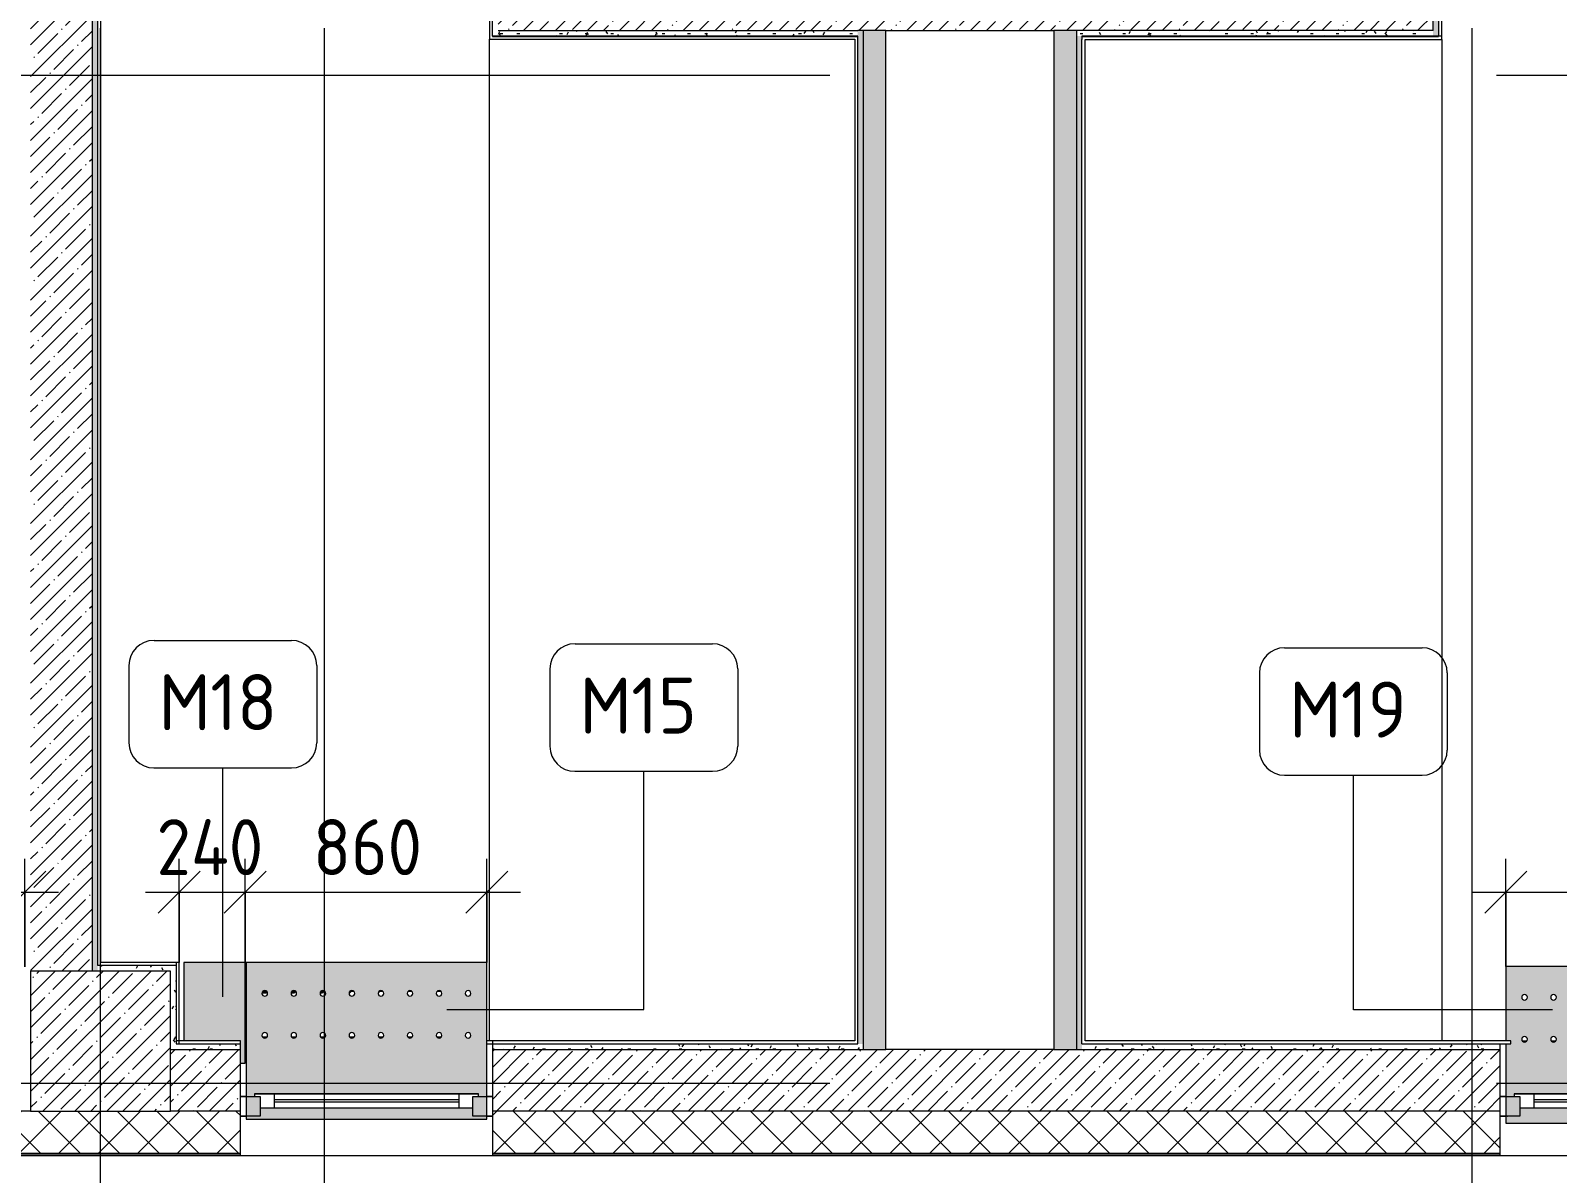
# Model space of a CAD drawing. Header units: millimetres. Extents: x -8624 to 200327, y -8553 to 29000.
# Drawn here: x 161760 to 167214, y -323 to 3760 of the extents above; entities that cross this region are included whole.
import ezdxf

# ---------------------------------------------------------------- set-up
doc = ezdxf.new("R2010")
doc.units = ezdxf.units.MM
doc.linetypes.add('Осевая', pattern=[15875, 3175, -2381.25, 7937.5, -2381.25])
for name, color, linetype, lineweight in [('A-ANNO-DIMS', 7, 'Continuous', 9), ('A-ANNO-DIMS-100', 7, 'Continuous', 9), ('A-GLAZ-2', 7, 'Continuous', 9), ('A-WALL-3', 7, 'Continuous', 9), ('A-WALL-4', 7, 'Continuous', 13), ('I-WALL-5', 7, 'Continuous', 9), ('M-EQPM-1', 7, 'Continuous', 9), ('S-COLS-2', 7, 'Continuous', 9), ('Марки для знаков', 7, 'Continuous', 9), ('Оси', 7, 'Continuous', 9), ('Оси-2', 7, 'Осевая', 9)]:
    doc.layers.add(name, color=color, linetype=linetype, lineweight=lineweight)
for name, color, linetype, lineweight, true_color in [('A-FLOR-3', 7, 'Continuous', 9, 0xaaaaaa), ('I-WALL-6', 7, 'Continuous', 9, 0x787878), ('I-WALL-7', 9, 'Continuous', 9, 0x808080), ('Знаки-2', 7, 'Continuous', 9, 0x383838), ('Знаки-3', 7, 'Continuous', 9, 0xddaaaa)]:
    doc.layers.add(name, color=color, linetype=linetype, lineweight=lineweight, true_color=true_color)
doc.styles.add('GOST Common_1', font='GOST_Common.ttf', dxfattribs={"height": 200})
doc.styles.add('ISOCPEUR_1', font='isocpeur.ttf', dxfattribs={"width": 0.9, "height": 200})
doc.dimstyles.new('ISO-2_0_0_9К_Средний_округл2', dxfattribs={"dimscale": 304.8, "dimtxt": 199.196235, "dimasz": 0.492126, "dimexe": 0.393701, "dimexo": 0, "dimgap": 0, "dimtad": 1, "dimdec": 0, "dimrnd": 10, "dimzin": 0, "dimdsep": 46, "dimtxsty": 'ISOCPEUR_1', "dimblk1": 'OBLIQUE', "dimblk2": 'OBLIQUE', "dimsah": 1, "dimcen": 0.09, "dimdle": 0.393701, "dimazin": 0, "dimtfac": 1, "dimtdec": 4, "dimtix": 1, "dimtmove": 0, "dimatfit": 3, "dimfxl": 1, "dimtvp": 1, "dimtolj": 1, "dimtzin": 0, "dimarcsym": 2})
pattern_1 = [(45, (96349.85, 0), (-57.02463, 57.02463), []), (45, (96406.87, 0), (-57.02463, 57.02463), [100.806, -20.161, 3.353, -16.808])]
pattern_2 = [(135, (96349.85, 0), (-75.43415, -75.43415), [106.68, -17.78, 3.556, -17.78]), (135, (96349.85, 75.39), (-75.43415, -75.43415), []), (50, (96349.85, 0), (127.52922, -11.15758), [13.335, -146.685]), (355, (96349.85, 0), (-24.66966, 133.74002), [10.668, -117.348]), (100.451, (96360.48, -0.93), (102.85973, 122.58178), [11.333, -124.663]), (46.184, (96349.85, 35.56), (189.75516, -29.43036), [20.002, -220.027]), (96.636, (96365.66, 33.1), (166.1822, 173.1996), [17, -186.995]), (351.184, (96349.85, 35.56), (166.18393, 173.1976), [16.002, -176.022]), (21, (96367.63, 26.67), (106.13027, -71.58603), [13.335, -146.685]), (326, (96367.63, 26.67), (43.26188, 128.93175), [10.668, -117.348]), (71.451, (96376.47, 20.7), (149.39198, 57.34505), [11.333, -124.663]), (37.5, (96349.85, 0), (2.162228, 59.188357), [3.353, -112.573, 3.353, -115.773, -117.792]), (37.5, (96349.85, 0), (2.162228, 59.188357), [-235.052, 3.353, -114.44]), (7.5, (96349.85, 0), (46.77386, 70.12615), [3.353, -64.567, 3.353, -109.906, -44.894]), (7.5, (96349.85, 0), (46.77386, 70.12615), [-181.178, 3.353, -41.542]), (327.5, (96310.2, 0), (94.91367, -4.010093), [3.353, -41.097, 3.353, -135.331, -184.023]), (327.5, (96310.2, 0), (94.91367, -4.010093), [-183.134, 3.353, -180.67]), (317.5, (96292.42, 0), (103.69057, 17.79882), [3.353, -54.432, 3.353, -88.748, -130.683]), (317.5, (96292.42, 0), (103.69057, 17.79882), [-149.885, 3.353, -127.33])]
pattern_3 = [(0, (96349.85, 0), (121.92, 30.48), [10.058, -81.382, 10.058, -81.382, -487.68]), (0, (96349.85, 0), (121.92, 30.48), [-182.88, 10.058, -172.822, 10.058, -81.382, -213.36]), (0, (96349.85, 0), (121.92, 30.48), [-457.2, 10.058, -50.902, 10.058, -142.342]), (120, (96395.57, 15.24), (-87.356454, 90.345817), [10.058, -81.382, 10.058, -81.382, -487.68]), (120, (96395.57, 15.24), (-87.356454, 90.345817), [-182.88, 10.058, -172.822, 10.058, -81.382, -213.36]), (120, (96395.57, 15.24), (-87.356454, 90.345817), [-457.2, 10.058, -50.902, 10.058, -142.342]), (240, (96410.81, 76.2), (-34.563546, -120.825817), [10.058, -81.382, 10.058, -81.382, -487.68]), (240, (96410.81, 76.2), (-34.563546, -120.825817), [-182.88, 10.058, -172.822, 10.058, -81.382, -213.36]), (240, (96410.81, 76.2), (-34.563546, -120.825817), [-457.2, 10.058, -50.902, 10.058, -142.342])]

# ---------------------------------------------------------------- blocks, each defined once
blk = doc.blocks.new('BSC_Колонна _Прямоугольная - 500х500-V182-План зашивки приборов отопления в осях 3 этажа 12-23')
at = {"layer": 'S-COLS-2'}
h = blk.add_hatch(dxfattribs=at)
h.set_pattern_fill('FP_129', color=256, style=0, pattern_type=2)
h.set_pattern_definition([(45, (-65660, -150), (-57.02463, 57.02463), []), (45, (-65602.975, -150), (-57.02463, 57.02463), [100.806, -20.161, 3.353, -16.808])])
h.paths.add_polyline_path([(-250, -250), (250, -250), (250, 250), (-250, 250), (-250, 10.1)])
for p, q in [((250, 250), (-250, 250)), ((-250, 250), (-250, -250)), ((250, -250), (250, 250)), ((-250, -250), (250, -250))]:
    blk.add_line(p, q, dxfattribs=at)
blk = doc.blocks.new('120_Окно_СКБ_1Ст - 120_Окно_СКБ_1Ст 900х2500_h_-V193-План зашивки приборов отопления в осях 3 этажа 12-23')
at = {"layer": 'A-GLAZ-2'}
for p, q in [((-450, -127), (-450, -57)), ((-450, -57), (-380, -57)), ((-430, -57), (-450, -57)), ((-424, -57), (-425.2, -57)), ((-380, -57), (-380, -127)), ((380, -87), (-380, -87)), ((-380, -87), (-380, -127)), ((-330, -137), (-330, -87)), ((-330, -107), (330, -107)), ((330, -137), (330, -87)), ((380, -127), (380, -57)), ((380, -57), (450, -57)), ((380, -127), (380, -87)), ((425.2, -57), (424, -57)), ((450, -57), (430, -57)), ((450, -57), (450, -127)), ((-380, -127), (-450, -127)), ((-450, -127), (-430, -127)), ((-380, -127), (-400, -127)), ((-400, -127), (-400, -137)), ((-400, -137), (400, -137)), ((400, -137), (-400, -137)), ((330, -117), (-330, -117)), ((450, -127), (380, -127)), ((400, -127), (380, -127)), ((400, -137), (400, -127)), ((430, -127), (450, -127))]:
    blk.add_line(p, q, dxfattribs=at)
blk = doc.blocks.new('120_Окно_СКБ_1Ст - 120_Окно_СКБ_1Ст 900х2500_h_-V207-План зашивки приборов отопления в осях 3 этажа 12-23')
at = {"layer": 'A-GLAZ-2'}
for p, q in [((-450, -127), (-450, -57)), ((-450, -57), (-380, -57)), ((-430, -57), (-450, -57)), ((-380, -57), (-380, -127)), ((380, -87), (-380, -87)), ((-380, -87), (-380, -127)), ((-330, -137), (-330, -87)), ((-330, -107), (330, -107)), ((330, -137), (330, -87)), ((380, -127), (380, -57)), ((380, -57), (450, -57)), ((380, -127), (380, -87)), ((450, -57), (430, -57)), ((450, -57), (450, -127)), ((-380, -127), (-450, -127)), ((-450, -127), (-430, -127)), ((-380, -127), (-400, -127)), ((-400, -127), (-400, -137)), ((-400, -137), (400, -137)), ((400, -137), (-400, -137)), ((330, -117), (-330, -117)), ((450, -127), (380, -127)), ((400, -127), (380, -127)), ((400, -137), (400, -127)), ((430, -127), (450, -127))]:
    blk.add_line(p, q, dxfattribs=at)
blk = doc.blocks.new('radiator_prado_classic_z_tip_30_po exemplyaru - Classic Z Тип 30-500-V231-План зашивки приборов отопления в осях 3 этажа 12-23')
at = {"layer": 'M-EQPM-1'}
for p, q in [((32.5, 223), (18.4, 223)), ((18.4, 223), (32.5, 223)), ((34.9, 228), (21.3, 228)), ((21.3, 228), (34.9, 228)), ((34.9, 228), (21.3, 228)), ((21.3, 228), (34.9, 228)), ((32.5, 223), (36.1, 226.6)), ((36.1, 226.6), (32.5, 223)), ((132.5, 223), (122.1, 223)), ((122.1, 223), (132.5, 223)), ((138.6, 228), (125, 228)), ((125, 228), (137.5, 228)), ((137.5, 228), (125, 228)), ((125, 228), (137.5, 228)), ((132.5, 223), (137.5, 228)), ((137.5, 228), (132.5, 223)), ((232.5, 223), (225.9, 223)), ((225.9, 223), (232.5, 223)), ((241.7, 228), (228.8, 228)), ((228.8, 228), (237.5, 228)), ((237.5, 228), (228.8, 228)), ((228.8, 228), (237.5, 228)), ((232.5, 223), (237.5, 228)), ((237.5, 228), (232.5, 223)), ((237.5, 228), (241.7, 228)), ((332.5, 223), (329.6, 223)), ((329.6, 223), (332.5, 223)), ((346.1, 228), (332.5, 228)), ((332.5, 228), (337.5, 228)), ((337.5, 228), (332.5, 228)), ((332.5, 228), (337.5, 228)), ((332.5, 223), (337.5, 228)), ((337.5, 228), (332.5, 223)), ((337.5, 228), (346.1, 228)), ((433.8, 224.3), (437.5, 228)), ((437.5, 228), (433.8, 224.3)), ((449.9, 228), (436.3, 228)), ((436.3, 228), (437.5, 228)), ((437.5, 228), (436.3, 228)), ((436.3, 228), (437.5, 228)), ((437.5, 228), (449.9, 228)), ((553.6, 228), (540, 228)), ((540, 228), (553.6, 228)), ((657.4, 228), (643.8, 228)), ((643.8, 228), (657.4, 228)), ((35.4, 64), (20.7, 64)), ((20.7, 64), (35.4, 64)), ((139.2, 64), (124.5, 64)), ((124.5, 64), (139.2, 64)), ((242.9, 64), (228.2, 64)), ((228.2, 64), (242.9, 64)), ((346.7, 64), (332, 64)), ((332, 64), (346.7, 64)), ((450.4, 64), (435.7, 64)), ((435.7, 64), (450.4, 64)), ((554.2, 64), (539.5, 64)), ((539.5, 64), (554.2, 64)), ((657.9, 64), (643.2, 64)), ((643.2, 64), (657.9, 64))]:
    blk.add_line(p, q, dxfattribs=at)
blk = doc.blocks.new('Зашивка радиатора_ СУ - Зашивка радиатора  М15-33170478-План зашивки приборов отопления в осях 3 этажа 12-23')
at = {"layer": 'Знаки-3'}
h = blk.add_hatch(color=256, dxfattribs=at)
h.paths.add_polyline_path([(490, 380.1), (-370, 380.1), (-370, -179.9), (490, -179.9), (490, 306.9)])
h.paths.add_polyline_path([(436.9, 339.1), (440, 339.1), (440, 299.1), (460, 299.1), (460, 289.1), (-340, 289.1), (-340, 299.1), (-320, 299.1), (-320, 339.1), (436.5, 339.1)])
h.paths.add_polyline_path([(-95.5, 90.4), (-90.5, 89), (-86.8, 85.4), (-85.5, 80.4), (-86.8, 75.4), (-90.5, 71.7), (-95.5, 70.4), (-100.5, 71.7), (-104.2, 75.4), (-105.5, 80.4), (-104.2, 85.4), (-100.5, 89), (-98.1, 90)])
h.paths.add_polyline_path([(8.2, 90.4), (13.2, 89), (16.9, 85.4), (18.2, 80.4), (16.9, 75.4), (13.2, 71.7), (8.2, 70.4), (3.2, 71.7), (-0.4, 75.4), (-1.8, 80.4), (-0.4, 85.4), (3.2, 89), (5.7, 90)])
h.paths.add_polyline_path([(215.7, 90.4), (220.7, 89), (224.4, 85.4), (225.7, 80.4), (224.4, 75.4), (220.7, 71.7), (215.7, 70.4), (210.7, 71.7), (207.1, 75.4), (205.7, 80.4), (207.1, 85.4), (210.7, 89), (213.2, 90)])
h.paths.add_polyline_path([(112, 90.4), (117, 89), (120.7, 85.4), (122, 80.4), (120.7, 75.4), (117, 71.7), (112, 70.4), (107, 71.7), (103.3, 75.4), (102, 80.4), (103.3, 85.4), (107, 89), (109.4, 90)])
h.paths.add_polyline_path([(-199.3, 90.4), (-194.3, 89), (-190.6, 85.4), (-189.3, 80.4), (-190.6, 75.4), (-194.3, 71.7), (-199.3, 70.4), (-204.3, 71.7), (-207.9, 75.4), (-209.3, 80.4), (-207.9, 85.4), (-204.3, 89), (-201.8, 90)])
h.paths.add_polyline_path([(423.2, 90.4), (428.2, 89), (431.9, 85.4), (433.2, 80.4), (431.9, 75.4), (428.2, 71.7), (423.2, 70.4), (418.2, 71.7), (414.6, 75.4), (413.2, 80.4), (414.6, 85.4), (418.2, 89), (420.7, 90)])
h.paths.add_polyline_path([(-303, 90.4), (-298, 89), (-294.3, 85.4), (-293, 80.4), (-294.3, 75.4), (-298, 71.7), (-303, 70.4), (-308, 71.7), (-311.7, 75.4), (-313, 80.4), (-311.7, 85.4), (-308, 89), (-305.6, 90)])
h.paths.add_polyline_path([(319.5, 90.4), (324.5, 89), (328.2, 85.4), (329.5, 80.4), (328.2, 75.4), (324.5, 71.7), (319.5, 70.4), (314.5, 71.7), (310.8, 75.4), (309.5, 80.4), (310.8, 85.4), (314.5, 89), (316.9, 90)])
h.paths.add_polyline_path([(319.5, -59.6), (324.5, -61), (328.2, -64.6), (329.5, -69.6), (328.2, -74.6), (324.5, -78.3), (319.5, -79.6), (314.5, -78.3), (310.8, -74.6), (309.5, -69.6), (310.8, -64.6), (314.5, -61), (316.9, -60)])
h.paths.add_polyline_path([(-199.3, -59.6), (-194.3, -61), (-190.6, -64.6), (-189.3, -69.6), (-190.6, -74.6), (-194.3, -78.3), (-199.3, -79.6), (-204.3, -78.3), (-207.9, -74.6), (-209.3, -69.6), (-207.9, -64.6), (-204.3, -61), (-199.3, -59.7)])
h.paths.add_polyline_path([(-303, -59.6), (-298, -61), (-294.3, -64.6), (-293, -69.6), (-294.3, -74.6), (-298, -78.3), (-303, -79.6), (-308, -78.3), (-311.7, -74.6), (-313, -69.6), (-311.7, -64.6), (-308, -61), (-305.6, -60)])
h.paths.add_polyline_path([(112, -59.6), (117, -61), (120.7, -64.6), (122, -69.6), (120.7, -74.6), (117, -78.3), (112, -79.6), (107, -78.3), (103.3, -74.6), (102, -69.6), (103.3, -64.6), (107, -61), (109.4, -60)])
h.paths.add_polyline_path([(8.2, -59.6), (13.2, -61), (16.9, -64.6), (18.2, -69.6), (16.9, -74.6), (13.2, -78.3), (8.2, -79.6), (3.2, -78.3), (-0.4, -74.6), (-1.8, -69.6), (-0.4, -64.6), (3.2, -61), (5.7, -60)])
h.paths.add_polyline_path([(-95.5, -59.6), (-90.5, -61), (-86.8, -64.6), (-85.5, -69.6), (-86.8, -74.6), (-90.5, -78.3), (-95.5, -79.6), (-100.5, -78.3), (-104.2, -74.6), (-105.5, -69.6), (-104.2, -64.6), (-100.5, -61), (-98.1, -60)])
h.paths.add_polyline_path([(215.7, -59.6), (220.7, -61), (224.4, -64.6), (225.7, -69.6), (224.4, -74.6), (220.7, -78.3), (215.7, -79.6), (210.7, -78.3), (207.1, -74.6), (205.7, -69.6), (207.1, -64.6), (210.7, -61), (213.2, -60)])
h.paths.add_polyline_path([(423.2, -59.6), (428.2, -61), (431.9, -64.6), (433.2, -69.6), (431.9, -74.6), (428.2, -78.3), (423.2, -79.6), (418.2, -78.3), (414.6, -74.6), (413.2, -69.6), (414.6, -64.6), (418.2, -61), (420.7, -60)])
at = {"layer": 'Знаки-2'}
for p, q in [((490, 380.1), (-370, 380.1)), ((-370, 380.1), (-370, -179.9)), ((490, -179.9), (490, 380.1)), ((-370, -179.9), (490, -179.9))]:
    blk.add_line(p, q, dxfattribs=at)
for centre, start, end in [((-303, 80.4), 0, 180), ((-303, 80.4), 180, 0), ((-199.3, 80.4), 0, 180), ((-199.3, 80.4), 180, 0), ((-95.5, 80.4), 0, 180), ((-95.5, 80.4), 180, 360), ((8.2, 80.4), 0, 180), ((8.2, 80.4), 180, 0), ((112, 80.4), 0, 180), ((112, 80.4), 180, 0), ((215.7, 80.4), 0, 180), ((215.7, 80.4), 180, 0), ((319.5, 80.4), 0, 180), ((319.5, 80.4), 180, 0), ((423.2, 80.4), 0, 180), ((423.2, 80.4), 180, 0), ((-303, -69.6), 0, 180), ((-303, -69.6), 180, 0), ((-199.3, -69.6), 0, 180), ((-199.3, -69.6), 180, 0), ((-95.5, -69.6), 0, 180), ((-95.5, -69.6), 180, 0), ((8.2, -69.6), 0, 180), ((8.2, -69.6), 180, 0), ((112, -69.6), 0, 180), ((112, -69.6), 180, 0), ((215.7, -69.6), 0, 180), ((215.7, -69.6), 180, 0), ((319.5, -69.6), 0, 180), ((319.5, -69.6), 180, 0), ((423.2, -69.6), 0, 180), ((423.2, -69.6), 180, 0)]:
    blk.add_arc(centre, 10, start, end, dxfattribs=at)
blk = doc.blocks.new('Зашивка радиатора_ СУ М18 - Зашивка радиатора  М18-33180813-План зашивки приборов отопления в осях 3 этажа 12-23')
at = {"layer": 'Знаки-3'}
blk.add_hatch(color=256, dxfattribs=at).paths.add_polyline_path([(567.2, 180), (550, 180), (550, -179.9), (770, -179.9), (770, 100.1), (567.2, 100.1), (567.2, 131.1)])
at = {"layer": 'Знаки-2'}
for p, q in [((567.2, 180), (550, 180)), ((550, 180), (550, -179.9)), ((770, -179.9), (770, 100.1)), ((550, -179.9), (770, -179.9))]:
    blk.add_line(p, q, dxfattribs=at)
blk = doc.blocks.new('Зашивка радиатора_ СУ - Зашивка радиатора  М15-V278-План зашивки приборов отопления в осях 3 этажа 12-23')
at = {"layer": 'Знаки-3'}
h = blk.add_hatch(color=256, dxfattribs=at)
h.paths.add_polyline_path([(165.7, 380.1), (-370, 380.1), (-370, -179.9), (490, -179.9), (490, 85.9), (472.5, 85.9), (472.5, 96.9), (490, 96.9), (490, 380.1), (440, 380.1)])
h.paths.add_polyline_path([(440, 324.9), (440, 284.9), (460, 284.9), (460, 274.9), (-340, 274.9), (-340, 284.9), (-320, 284.9), (-320, 324.9), (438.4, 324.9)])
h.paths.add_polyline_path([(-95.5, 90.4), (-90.5, 89), (-86.8, 85.4), (-85.5, 80.4), (-86.8, 75.4), (-90.5, 71.7), (-95.5, 70.4), (-100.5, 71.7), (-104.2, 75.4), (-105.5, 80.4), (-104.2, 85.4), (-100.5, 89), (-98.1, 90)])
h.paths.add_polyline_path([(112, 90.4), (117, 89), (120.7, 85.4), (122, 80.4), (120.7, 75.4), (117, 71.7), (112, 70.4), (107, 71.7), (103.3, 75.4), (102, 80.4), (103.3, 85.4), (107, 89), (109.4, 90)])
h.paths.add_polyline_path([(8.2, 90.4), (13.2, 89), (16.9, 85.4), (18.2, 80.4), (16.9, 75.4), (13.2, 71.7), (8.2, 70.4), (3.2, 71.7), (-0.4, 75.4), (-1.8, 80.4), (-0.4, 85.4), (3.2, 89), (5.7, 90)])
h.paths.add_polyline_path([(-303, 90.4), (-298, 89), (-294.3, 85.4), (-293, 80.4), (-294.3, 75.4), (-298, 71.7), (-303, 70.4), (-308, 71.7), (-311.7, 75.4), (-313, 80.4), (-311.7, 85.4), (-308, 89), (-305.6, 90)])
h.paths.add_polyline_path([(-199.3, 90.4), (-194.3, 89), (-190.6, 85.4), (-189.3, 80.4), (-190.6, 75.4), (-194.3, 71.7), (-199.3, 70.4), (-204.3, 71.7), (-207.9, 75.4), (-209.3, 80.4), (-207.9, 85.4), (-204.3, 89), (-201.8, 90)])
h.paths.add_polyline_path([(215.7, 90.4), (220.7, 89), (224.4, 85.4), (225.7, 80.4), (224.4, 75.4), (220.7, 71.7), (215.7, 70.4), (210.7, 71.7), (207.1, 75.4), (205.7, 80.4), (207.1, 85.4), (210.7, 89), (213.2, 90)])
h.paths.add_polyline_path([(319.5, 90.4), (324.5, 89), (328.2, 85.4), (329.5, 80.4), (328.2, 75.4), (324.5, 71.7), (319.5, 70.4), (314.5, 71.7), (310.8, 75.4), (309.5, 80.4), (310.8, 85.4), (314.5, 89), (316.9, 90)])
h.paths.add_polyline_path([(423.2, 90.4), (428.2, 89), (431.9, 85.4), (433.2, 80.4), (431.9, 75.4), (428.2, 71.7), (423.2, 70.4), (418.2, 71.7), (414.6, 75.4), (413.2, 80.4), (414.6, 85.4), (418.2, 89), (420.7, 90)])
h.paths.add_polyline_path([(-303, -59.6), (-298, -61), (-294.3, -64.6), (-293, -69.6), (-294.3, -74.6), (-298, -78.3), (-303, -79.6), (-308, -78.3), (-311.7, -74.6), (-313, -69.6), (-311.7, -64.6), (-308, -61), (-305.6, -60)])
h.paths.add_polyline_path([(423.2, -59.6), (428.2, -61), (431.9, -64.6), (433.2, -69.6), (431.9, -74.6), (428.2, -78.3), (423.2, -79.6), (418.2, -78.3), (414.6, -74.6), (413.2, -69.6), (414.6, -64.6), (418.2, -61), (420.7, -60)])
h.paths.add_polyline_path([(112, -59.6), (117, -61), (120.7, -64.6), (122, -69.6), (120.7, -74.6), (117, -78.3), (112, -79.6), (107, -78.3), (103.3, -74.6), (102, -69.6), (103.3, -64.6), (107, -61), (109.4, -60)])
h.paths.add_polyline_path([(-199.3, -59.6), (-194.3, -61), (-190.6, -64.6), (-189.3, -69.6), (-190.6, -74.6), (-194.3, -78.3), (-199.3, -79.6), (-204.3, -78.3), (-207.9, -74.6), (-209.3, -69.6), (-207.9, -64.6), (-204.3, -61), (-201.8, -60)])
h.paths.add_polyline_path([(8.2, -59.6), (13.2, -61), (16.9, -64.6), (18.2, -69.6), (16.9, -74.6), (13.2, -78.3), (8.2, -79.6), (3.2, -78.3), (-0.4, -74.6), (-1.8, -69.6), (-0.4, -64.6), (3.2, -61), (5.7, -60)])
h.paths.add_polyline_path([(319.5, -59.6), (324.5, -61), (328.2, -64.6), (329.5, -69.6), (328.2, -74.6), (324.5, -78.3), (319.5, -79.6), (314.5, -78.3), (310.8, -74.6), (309.5, -69.6), (310.8, -64.6), (314.5, -61), (316.9, -60)])
h.paths.add_polyline_path([(215.7, -59.6), (220.7, -61), (224.4, -64.6), (225.7, -69.6), (224.4, -74.6), (220.7, -78.3), (215.7, -79.6), (210.7, -78.3), (207.1, -74.6), (205.7, -69.6), (207.1, -64.6), (210.7, -61), (213.2, -60)])
h.paths.add_polyline_path([(-95.5, -59.6), (-90.5, -61), (-86.8, -64.6), (-85.5, -69.6), (-86.8, -74.6), (-90.5, -78.3), (-95.5, -79.6), (-100.5, -78.3), (-104.2, -74.6), (-105.5, -69.6), (-104.2, -64.6), (-100.5, -61), (-98.1, -60)])
at = {"layer": 'Знаки-2'}
for p, q in [((490, 380.1), (-370, 380.1)), ((-370, 380.1), (-370, -179.9)), ((490, 96.9), (490, 380.1)), ((490, -179.9), (490, 85.9)), ((-370, -179.9), (490, -179.9))]:
    blk.add_line(p, q, dxfattribs=at)
for centre, start, end in [((-303, 80.4), 0, 180), ((-303, 80.4), 180, 0), ((-199.3, 80.4), 0, 180), ((-199.3, 80.4), 180, 0), ((-95.5, 80.4), 0, 180), ((-95.5, 80.4), 180, 360), ((8.2, 80.4), 0, 180), ((8.2, 80.4), 180, 0), ((112, 80.4), 0, 180), ((112, 80.4), 180, 0), ((215.7, 80.4), 0, 180), ((215.7, 80.4), 180, 0), ((319.5, 80.4), 0, 180), ((319.5, 80.4), 180, 0), ((423.2, 80.4), 0, 180), ((423.2, 80.4), 180, 0), ((-303, -69.6), 0, 180), ((-303, -69.6), 180, 0), ((-199.3, -69.6), 0, 180), ((-199.3, -69.6), 180, 0), ((-95.5, -69.6), 0, 180), ((-95.5, -69.6), 180, 0), ((8.2, -69.6), 0, 180), ((8.2, -69.6), 180, 0), ((112, -69.6), 0, 180), ((112, -69.6), 180, 0), ((215.7, -69.6), 0, 180), ((215.7, -69.6), 180, 0), ((319.5, -69.6), 0, 180), ((319.5, -69.6), 180, 0), ((423.2, -69.6), 0, 180), ((423.2, -69.6), 180, 0)]:
    blk.add_arc(centre, 10, start, end, dxfattribs=at)
blk = doc.blocks.new('DIMBLOCK41-План зашивки приборов отопления в осях 3 этажа 12-23')
at = {"layer": 'A-ANNO-DIMS-100'}
for p, q in [((157769.6, 415.9), (157769.6, 801.6)), ((161739.4, 415.9), (161739.4, 801.6)), ((157649.6, 681.6), (161859.4, 681.6)), ((157769.6, 681.6), (157769.6, 415.9)), ((161739.4, 681.6), (161739.4, 415.9))]:
    blk.add_line(p, q, dxfattribs=at)
at = {"layer": 'A-ANNO-DIMS-100', "lineweight": 20}
for p, q in [((157769.6, 681.6), (157844.6, 756.6)), ((161739.4, 681.6), (161814.4, 756.6)), ((157769.6, 681.6), (157694.6, 606.6)), ((161739.4, 681.6), (161664.4, 606.6))]:
    blk.add_line(p, q, dxfattribs=at)
at = {"layer": 'A-ANNO-DIMS-100', "color": 0, "insert": (159501.7, 942.9), "char_height": 200, "width": 606.782, "attachment_point": 1, "line_spacing_factor": 1.149209, "style": 'ISOCPEUR_1'}
blk.add_mtext('3970', dxfattribs=at)
blk = doc.blocks.new('_Oblique')
at = {"color": 0, "linetype": 'ByBlock', "lineweight": -2}
blk.add_line((-0.5, -0.5), (0.5, 0.5), dxfattribs=at)
blk = doc.blocks.new('DIMBLOCK44-План зашивки приборов отопления в осях 3 этажа 12-23')
at = {"layer": 'A-ANNO-DIMS-100'}
for p, q in [((162290.8, 431), (162290.8, 801.6)), ((162527, 431), (162527, 801.6)), ((162170.8, 681.6), (162527, 681.6)), ((162290.8, 681.6), (162290.8, 431)), ((162527, 681.6), (162527, 431))]:
    blk.add_line(p, q, dxfattribs=at)
at = {"layer": 'A-ANNO-DIMS-100', "lineweight": 20}
for p, q in [((162290.8, 681.6), (162365.8, 756.6)), ((162527, 681.6), (162602, 756.6)), ((162290.8, 681.6), (162215.8, 606.6)), ((162527, 681.6), (162452, 606.6))]:
    blk.add_line(p, q, dxfattribs=at)
at = {"layer": 'A-ANNO-DIMS-100', "color": 0, "insert": (162209.7, 942.9), "char_height": 200, "width": 478.071, "attachment_point": 1, "line_spacing_factor": 1.149209, "style": 'ISOCPEUR_1'}
blk.add_mtext('240', dxfattribs=at)
blk = doc.blocks.new('DIMBLOCK45-План зашивки приборов отопления в осях 3 этажа 12-23')
at = {"layer": 'A-ANNO-DIMS-100'}
for p, q in [((162527, 431), (162527, 801.6)), ((163389.8, 431), (163389.8, 801.6)), ((162527, 681.6), (163509.8, 681.6)), ((162527, 681.6), (162527, 431)), ((163389.8, 681.6), (163389.8, 431))]:
    blk.add_line(p, q, dxfattribs=at)
at = {"layer": 'A-ANNO-DIMS-100', "lineweight": 20}
for p, q in [((162527, 681.6), (162602, 756.6)), ((163389.8, 681.6), (163464.8, 756.6)), ((162527, 681.6), (162452, 606.6)), ((163389.8, 681.6), (163314.8, 606.6))]:
    blk.add_line(p, q, dxfattribs=at)
at = {"layer": 'A-ANNO-DIMS-100', "color": 0, "insert": (162768.8, 942.9), "char_height": 200, "width": 455.087, "attachment_point": 1, "line_spacing_factor": 1.149209, "style": 'ISOCPEUR_1'}
blk.add_mtext('860', dxfattribs=at)
blk = doc.blocks.new('DIMBLOCK46-План зашивки приборов отопления в осях 3 этажа 12-23')
at = {"layer": 'A-ANNO-DIMS-100'}
for p, q in [((167029.8, 416.9), (167029.8, 801.6)), ((167889.8, 416.9), (167889.8, 801.6)), ((166909.8, 681.6), (167889.8, 681.6)), ((167029.8, 681.6), (167029.8, 416.9)), ((167889.8, 681.6), (167889.8, 416.9))]:
    blk.add_line(p, q, dxfattribs=at)
at = {"layer": 'A-ANNO-DIMS-100', "lineweight": 20}
for p, q in [((167029.8, 681.6), (167104.8, 756.6)), ((167889.8, 681.6), (167964.8, 756.6)), ((167029.8, 681.6), (166954.8, 606.6)), ((167889.8, 681.6), (167814.8, 606.6))]:
    blk.add_line(p, q, dxfattribs=at)
at = {"layer": 'A-ANNO-DIMS-100', "color": 0, "insert": (167270.2, 942.9), "char_height": 200, "width": 455.087, "attachment_point": 1, "line_spacing_factor": 1.149209, "style": 'ISOCPEUR_1'}
blk.add_mtext('860', dxfattribs=at)
blk = doc.blocks.new('Марка_Знаки - В прямоуг_Наименование краткое-30718135-План зашивки приборов отопления в осях 3 этажа 12-23')
at = {"layer": 'Марки для знаков'}
for p, q in [((-2.455, 2.278), (2.455, 2.278)), ((-3.355, 1.378), (-3.355, -1.384)), ((3.355, 1.378), (3.355, -1.378)), ((-2.461, -2.278), (2.455, -2.278))]:
    blk.add_line(p, q, dxfattribs=at)
for centre, radius, start, end in [((-2.455, 1.378), 0.9, 90, 180), ((2.455, 1.378), 0.9, 0, 90), ((-2.461, -1.384), 0.893, 180, 270), ((2.455, -1.378), 0.9, 270, 0)]:
    blk.add_arc(centre, radius, start, end, dxfattribs=at)

msp = doc.modelspace()

# ---------------------------------------------------------------- hatches: boundary and pattern name
at = {"layer": 'A-WALL-3'}
h = msp.add_hatch(dxfattribs=at)
h.set_pattern_fill('FP_138', color=256, style=0, pattern_type=2)
h.set_pattern_definition([(45, (96349.85, 0), (-70.71068, 70.71068), []), (135, (96349.85, 0), (-70.71068, -70.71068), [])])
h.paths.add_polyline_path([(172049.8, -250), (172049.8, -100), (167909.8, -100), (167909.8, -250), (171716.3, -250)])
h.paths.add_polyline_path([(166990.6, -250), (167009.8, -250), (167009.8, -100), (163409.8, -100), (163409.8, -250), (166627.1, -250)])
h.paths.add_polyline_path([(162509.8, -250), (162509.8, -100), (161509.8, -100), (161509.8, -250), (162265, -250)])
h.paths.add_polyline_path([(160083.9, -250), (160609.8, -250), (160609.8, -100), (160059.8, -100), (160059.8, -250)])
h.paths.add_polyline_path([(157259.8, -250), (157959.8, -250), (157959.8, -100), (157259.8, -100)])
h.paths.add_polyline_path([(153904.1, -250), (154159.8, -250), (154159.8, -100), (152976.9, -100), (152976.9, -250), (153540.6, -250)])
at = {"layer": 'I-WALL-5'}
h = msp.add_hatch(dxfattribs=at)
h.set_pattern_fill('FP_135', color=256, style=0, pattern_type=2)
h.set_pattern_definition(pattern_1)
h.paths.add_polyline_path([(161759.8, 400), (161979.8, 400), (161979.8, 7400), (161759.8, 7400), (161759.8, 592.1)])
h = msp.add_hatch(dxfattribs=at)
h.set_pattern_fill('FP_135', color=256, style=0, pattern_type=2)
h.set_pattern_definition(pattern_1)
h.paths.add_polyline_path([(166769.8, 3760), (166769.8, 3980), (163429.8, 3980), (163429.8, 3760), (166627.1, 3760)])
h = msp.add_hatch(dxfattribs=at)
h.set_pattern_fill('FP_135', color=256, style=0, pattern_type=2)
h.set_pattern_definition(pattern_1)
h.paths.add_polyline_path([(166990.6, -100), (167009.8, -100), (167009.8, 120), (163409.8, 120), (163409.8, -100), (166627.1, -100)])
h.paths.add_polyline_path([(167909.8, -100), (168209.8, -100), (168209.8, 120), (167909.8, 120), (167909.8, -55.9)])
h.paths.add_polyline_path([(162265, -100), (162509.8, -100), (162509.8, 120), (162259.8, 120), (162259.8, -100)])
at = {"layer": 'I-WALL-6'}
h = msp.add_hatch(dxfattribs=at)
h.set_pattern_fill('FP_142', color=256, style=0, pattern_type=2)
h.set_pattern_definition(pattern_2)
h.paths.add_polyline_path([(164814.8, 120), (164814.8, 3760), (164734.8, 3760), (164734.8, 120)])
h = msp.add_hatch(dxfattribs=at)
h.set_pattern_fill('FP_142', color=256, style=0, pattern_type=2)
h.set_pattern_definition(pattern_2)
h.paths.add_polyline_path([(165415.7, 120), (165495.7, 120), (165495.7, 3760), (165415.7, 3760), (165415.7, 1456.1)])
at = {"layer": 'I-WALL-7'}
h = msp.add_hatch(dxfattribs=at)
h.set_pattern_fill('FP_183', color=256, style=0, pattern_type=2)
h.set_pattern_definition(pattern_3)
h.paths.add_polyline_path([(166769.8, 3740), (166789.8, 3740), (166789.8, 7680), (166769.8, 7680), (166769.8, 3760)])
h = msp.add_hatch(dxfattribs=at)
h.set_pattern_fill('FP_183', color=256, style=0, pattern_type=2)
h.set_pattern_definition(pattern_3)
h.paths.add_polyline_path([(161999.8, 400), (161999.8, 7380), (161979.8, 7380), (161979.8, 400)])
h = msp.add_hatch(dxfattribs=at)
h.set_pattern_fill('FP_183', color=256, style=0, pattern_type=2)
h.set_pattern_definition(pattern_3)
h.paths.add_polyline_path([(164714.8, 3740), (164714.8, 3760), (163409.8, 3760), (163409.8, 3740), (164446, 3740)])
h = msp.add_hatch(dxfattribs=at)
h.set_pattern_fill('FP_183', color=256, style=0, pattern_type=2)
h.set_pattern_definition(pattern_3)
h.paths.add_polyline_path([(164714.8, 140), (164734.8, 140), (164734.8, 3760), (164714.8, 3760), (164714.8, 1456.1)])
h = msp.add_hatch(dxfattribs=at)
h.set_pattern_fill('FP_183', color=256, style=0, pattern_type=2)
h.set_pattern_definition(pattern_3)
h.paths.add_polyline_path([(166769.8, 3740), (166769.8, 3760), (165495.7, 3760), (165495.7, 3740), (166627.1, 3740)])
h = msp.add_hatch(dxfattribs=at)
h.set_pattern_fill('FP_183', color=256, style=0, pattern_type=2)
h.set_pattern_definition(pattern_3)
h.paths.add_polyline_path([(165495.7, 120), (165515.7, 120), (165515.7, 3740), (165495.7, 3740), (165495.7, 1456.1)])
h = msp.add_hatch(dxfattribs=at)
h.set_pattern_fill('FP_183', color=256, style=0, pattern_type=2)
h.set_pattern_definition(pattern_3)
h.paths.add_polyline_path([(162279.8, 400), (162279.8, 420), (161999.8, 420), (161999.8, 400), (162265, 400)])
h = msp.add_hatch(dxfattribs=at)
h.set_pattern_fill('FP_183', color=256, style=0, pattern_type=2)
h.set_pattern_definition(pattern_3)
h.paths.add_polyline_path([(162279.8, 120), (162279.8, 400), (162259.8, 400), (162259.8, 120), (162265, 120)])
h = msp.add_hatch(dxfattribs=at)
h.set_pattern_fill('FP_183', color=256, style=0, pattern_type=2)
h.set_pattern_definition(pattern_3)
h.paths.add_polyline_path([(164734.8, 120), (164734.8, 140), (163409.8, 140), (163409.8, 120), (163719, 120)])
h.paths.add_polyline_path([(162446.7, 120), (162509.8, 120), (162509.8, 140), (162279.8, 140), (162279.8, 120)])
h = msp.add_hatch(dxfattribs=at)
h.set_pattern_fill('FP_183', color=256, style=0, pattern_type=2)
h.set_pattern_definition(pattern_3)
h.paths.add_polyline_path([(167909.8, 120), (168209.8, 120), (168209.8, 140), (167909.8, 140)])
h.paths.add_polyline_path([(166990.6, 120), (167009.8, 120), (167009.8, 140), (165515.7, 140), (165515.7, 120), (166627.1, 120)])

# ---------------------------------------------------------------- linework, layer by layer
at = {"layer": 'A-FLOR-3'}
for p, q in [((163398.8, 151), (163398.8, 3729)), ((166800.8, 3728.5), (166800.8, 151))]:
    msp.add_line(p, q, dxfattribs=at)
at = {"layer": 'A-WALL-3'}
for p, q in [((162509.8, -258), (162509.8, -100)), ((163409.8, -100), (163409.8, -258)), ((167009.8, -258), (167009.8, -100)), ((152759.8, -258), (162509.8, -258)), ((162509.8, -258), (172207.8, -258))]:
    msp.add_line(p, q, dxfattribs=at)
at = {"layer": 'A-WALL-4'}
for p, q in [((166789.8, 7660), (166789.8, 3740)), ((161979.8, 7400), (161979.8, 400)), ((163409.8, 3740), (163409.8, 3739)), ((164714.8, 3740), (163409.8, 3740)), ((164814.8, 3760), (164714.8, 3760)), ((164714.8, 140), (164714.8, 3740)), ((164734.8, 120), (164734.8, 3760)), ((166769.8, 3760), (165415.7, 3760)), ((165495.7, 3760), (165495.7, 120)), ((165515.7, 3740), (166769.8, 3740)), ((165515.7, 3740), (165515.7, 3739)), ((165515.7, 140), (165515.7, 3728.5)), ((162259.8, 120), (162509.8, 120)), ((162279.8, 151), (162279.8, 140)), ((163409.8, 140), (164714.8, 140)), ((163409.8, 120), (164814.8, 120)), ((165415.7, 120), (167009.8, 120)), ((165515.7, 140), (167009.8, 140)), ((161759.8, -100), (161509.8, -100)), ((162509.8, -100), (162259.8, -100)), ((167009.8, -100), (163409.8, -100)), ((161509.8, -250), (162509.8, -250)), ((161509.8, -253), (162509.8, -253)), ((163409.8, -250), (167009.8, -250)), ((163409.8, -253), (167009.8, -253))]:
    msp.add_line(p, q, dxfattribs=at)
at = {"layer": 'I-WALL-5'}
for p, q in [((163398.8, 7649), (163398.8, 3729)), ((163409.8, 3740), (163409.8, 7660)), ((166769.8, 3760), (166769.8, 7680)), ((166800.8, 3740), (166800.8, 7649)), ((161999.8, 420), (161999.8, 7380)), ((162010.8, 431), (162010.8, 7369)), ((163398.8, 3729), (164703.8, 3729)), ((163409.8, 3739), (164714.8, 3739)), ((163429.8, 3760), (164714.8, 3760)), ((164703.8, 3729), (164703.8, 151)), ((164814.8, 3760), (165415.7, 3760)), ((164814.8, 120), (164814.8, 3760)), ((165415.7, 3760), (165415.7, 120)), ((166800.8, 3739.5), (165515.7, 3739.5)), ((165515.7, 3739), (166789.8, 3739)), ((165515.7, 3739), (165515.7, 3728.5)), ((165526.7, 3728.5), (166800.8, 3728.5)), ((165526.7, 151), (165526.7, 3728.5)), ((166800.8, 3740), (166769.8, 3740)), ((166789.8, 3739), (166789.8, 3740)), ((166800.8, 3728.5), (166800.8, 3739.5)), ((162279.8, 420), (161999.8, 420)), ((162290.8, 431), (162010.8, 431)), ((162279.8, 431), (162279.8, 151)), ((162290.8, 140), (162290.8, 431)), ((162509.8, 151), (162279.8, 151)), ((162279.8, 140), (162509.8, 140)), ((162509.8, -100), (162509.8, 151)), ((162527, 151), (162529.8, 151)), ((162527, 140), (162529.8, 140)), ((164703.8, 151), (163389.8, 151)), ((163389.8, 140), (163409.8, 140)), ((163409.8, 151), (163409.8, -100)), ((165415.7, 120), (164814.8, 120)), ((167047.3, 151), (165526.7, 151)), ((167009.8, -100), (167009.8, 140)), ((167009.8, 140), (167047.3, 140)), ((167047.3, 140), (167047.3, 151)), ((167088.4, 151), (167104.8, 151)), ((167192.1, 151), (167208.6, 151))]:
    msp.add_line(p, q, dxfattribs=at)
at = {"layer": 'Марки для знаков'}
for p, q in [((162446.6, 308.6), (162446.6, 1126)), ((163950.3, 262.7), (163950.3, 1113.8)), ((166485.2, 261.6), (166485.2, 1099.7)), ((163246.8, 262.7), (163950.3, 262.7)), ((167196.7, 261.6), (166485.2, 261.6))]:
    msp.add_line(p, q, dxfattribs=at)
at = {"layer": 'Оси'}
for p, q in [((162009.8, -1906.3), (162009.8, 593.7)), ((162809.8, -1906.3), (162809.8, 593.7)), ((166909.8, -1906.3), (166909.8, 593.7))]:
    msp.add_line(p, q, dxfattribs=at)
at = {"layer": 'Оси-2'}
for p, q in [((162009.8, 593.7), (162009.8, 24850)), ((162809.8, 593.7), (162809.8, 24850)), ((166909.8, 593.7), (166909.8, 24850)), ((135246.3, 3600), (178599.8, 3600)), ((135246.3, 0), (178599.8, 0))]:
    msp.add_line(p, q, dxfattribs=at)

# ---------------------------------------------------------------- block references
at = {"layer": 'A-GLAZ-2', "rotation": 180}
for name, p in [('120_Окно_СКБ_1Ст - 120_Окно_СКБ_1Ст 900х2500_h_-V207-План зашивки приборов отопления в осях 3 этажа 12-23', (162959.8, -175)), ('120_Окно_СКБ_1Ст - 120_Окно_СКБ_1Ст 900х2500_h_-V193-План зашивки приборов отопления в осях 3 этажа 12-23', (167459.8, -175))]:
    msp.add_blockref(name, p, dxfattribs=at)
at = {"layer": 'M-EQPM-1'}
msp.add_blockref('radiator_prado_classic_z_tip_30_po exemplyaru - Classic Z Тип 30-500-V231-План зашивки приборов отопления в осях 3 этажа 12-23', (162568.5, 100), dxfattribs=at)
at = {"layer": 'S-COLS-2'}
msp.add_blockref('BSC_Колонна _Прямоугольная - 500х500-V182-План зашивки приборов отопления в осях 3 этажа 12-23', (162009.8, 150), dxfattribs=at)
at = {"layer": 'Знаки-2', "rotation": 180}
for name, p in [('Зашивка радиатора_ СУ М18 - Зашивка радиатора  М18-33180813-План зашивки приборов отопления в осях 3 этажа 12-23', (163077, 251.1)), ('Зашивка радиатора_ СУ - Зашивка радиатора  М15-33170478-План зашивки приборов отопления в осях 3 этажа 12-23', (163019.8, 251.1)), ('Зашивка радиатора_ СУ - Зашивка радиатора  М15-V278-План зашивки приборов отопления в осях 3 этажа 12-23', (167519.8, 236.9))]:
    msp.add_blockref(name, p, dxfattribs=at)
at = {"layer": 'Марки для знаков', "xscale": 99.99999999999993, "yscale": 99.99999999999993, "zscale": 99.99999999999993}
for p in [(162446.6, 1353.8), (163950.3, 1341.6), (166485.2, 1327.5)]:
    msp.add_blockref('Марка_Знаки - В прямоуг_Наименование краткое-30718135-План зашивки приборов отопления в осях 3 этажа 12-23', p, dxfattribs=at)

# ---------------------------------------------------------------- texts
at = {"layer": 'Марки для знаков', "char_height": 200, "attachment_point": 1, "style": 'GOST Common_1'}
for s, insert, width in [('\\fGOST Common|b0|i0|c204|p34|;М', (162216.6, 1460.8), 224.472), ('18', (162401.8, 1460.8), 296.624), ('\\fGOST Common|b0|i0|c204|p34|;М', (163720.3, 1448.6), 224.472), ('15', (163905.6, 1448.6), 296.624), ('\\fGOST Common|b0|i0|c204|p34|;М', (166255.2, 1434.5), 224.472), ('19', (166440.4, 1434.5), 296.624)]:
    msp.add_mtext(s, dxfattribs=dict(at, insert=insert, width=width))

# ---------------------------------------------------------------- dimensions: what is measured, and where the dimension line sits
at = {"layer": 'A-ANNO-DIMS'}
for base, p1, p2, override, picture, middle in [((161739.4, 681.6), (157769.6, 415.9), (161739.4, 415.9), {"dimpost": '<>', "dimfxl": 3969.784832}, 'DIMBLOCK41-План зашивки приборов отопления в осях 3 этажа 12-23', (159754.5, 781.6)), ((162527, 681.6), (162290.8, 431), (162527, 431), {"dimpost": '<>', "dimfxl": 236.161624}, 'DIMBLOCK44-План зашивки приборов отопления в осях 3 этажа 12-23', (162408.9, 781.6)), ((163389.8, 681.6), (162527, 431), (163389.8, 431), {"dimpost": '<>', "dimfxl": 862.838383}, 'DIMBLOCK45-План зашивки приборов отопления в осях 3 этажа 12-23', (162958.4, 781.6)), ((167889.8, 681.6), (167029.8, 416.9), (167889.8, 416.9), {"dimpost": '<>', "dimfxl": 860}, 'DIMBLOCK46-План зашивки приборов отопления в осях 3 этажа 12-23', (167459.8, 781.6))]:
    dim = msp.add_linear_dim(base=base, p1=p1, p2=p2, dimstyle='ISO-2_0_0_9К_Средний_округл2', override=override, dxfattribs=at)
    dim.commit()
    dim.dimension.update_dxf_attribs({"geometry": picture, "text_midpoint": middle})

doc.saveas('drawing.dxf')
